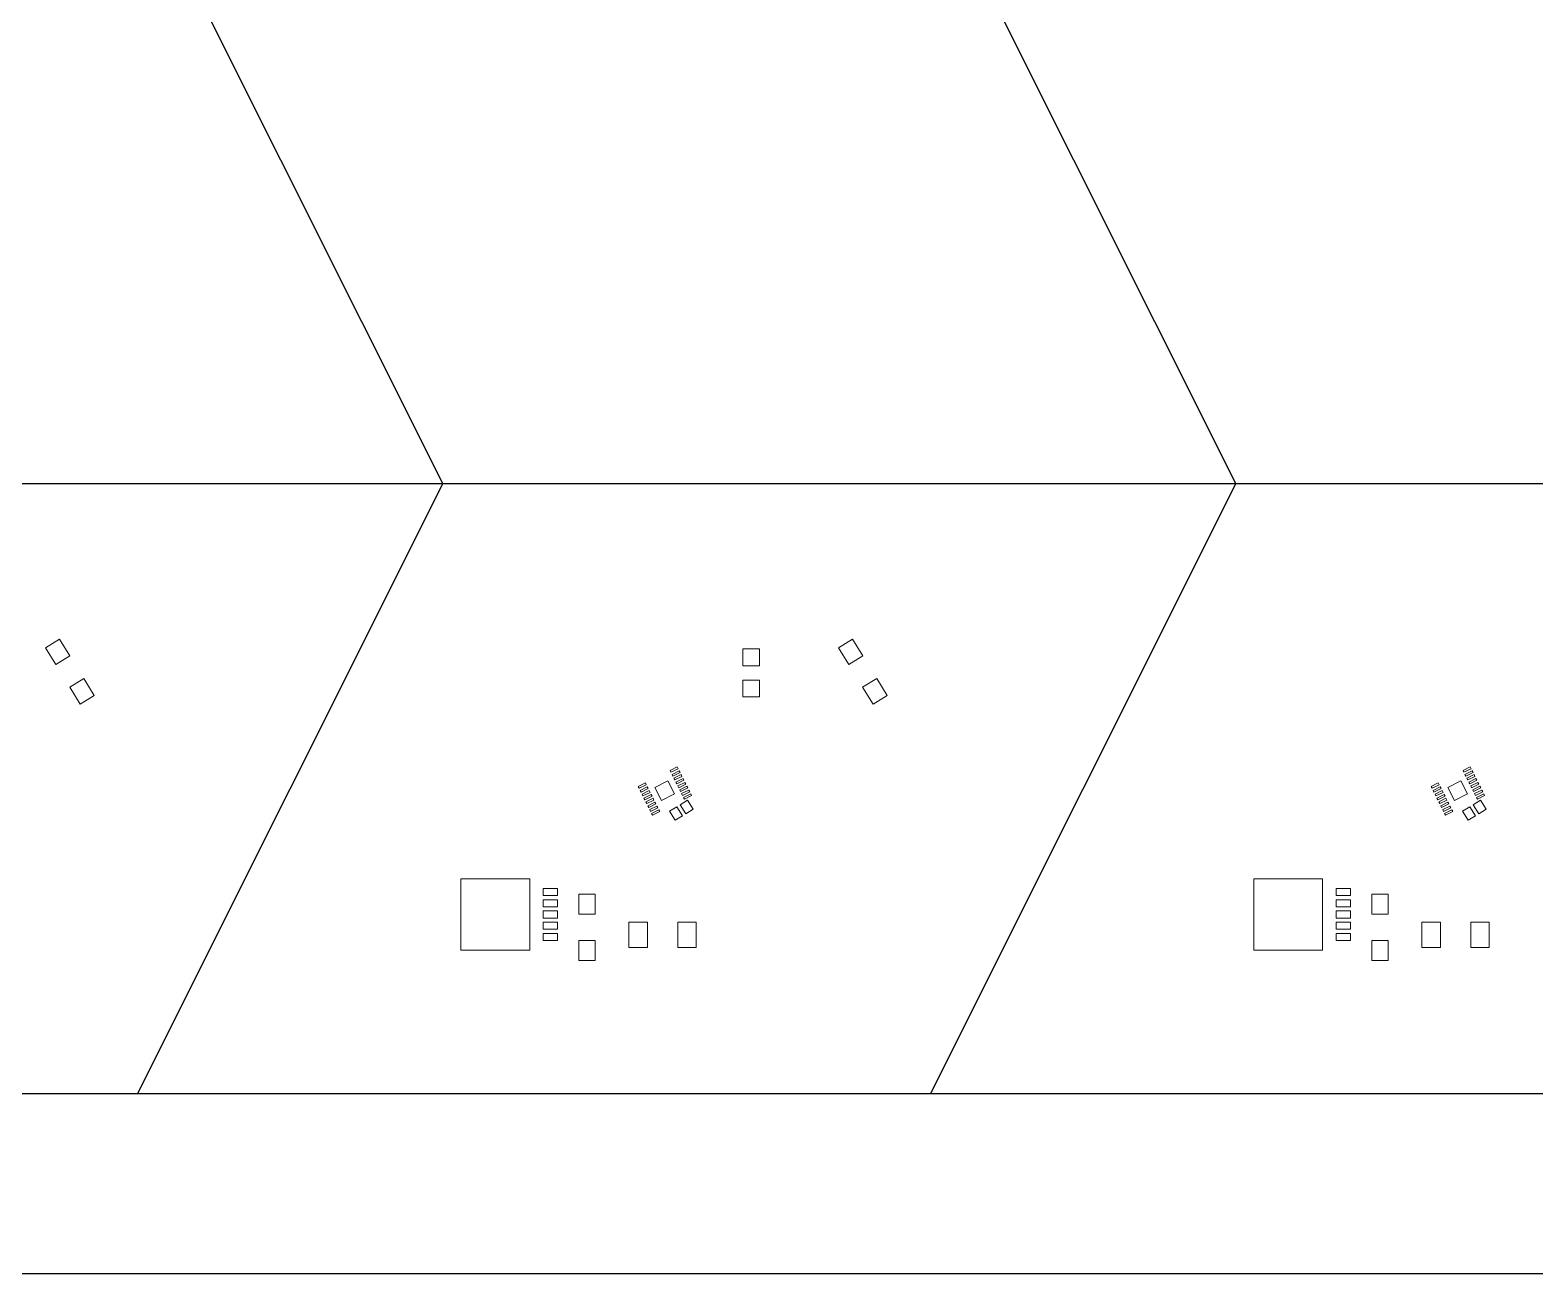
# Model space of a CAD drawing. Header units: inches. Extents: x 70 to 970, y -386 to 214.
# Drawn here: x 294.1 to 521.9, y -386.3 to -198.1 of the extents above; entities that cross this region are included whole.
import ezdxf

# ---------------------------------------------------------------- set-up
doc = ezdxf.new("R2010")
doc.units = ezdxf.units.IN
doc.header["$MEASUREMENT"] = 0

msp = doc.modelspace()

# ---------------------------------------------------------------- linework, layer by layer
at = {"color": 5}
for p, q in [((310.39, -174.5), (356.6, -266.78)), ((430.39, -174.5), (476.6, -266.78)), ((310.39, -359.06), (356.6, -266.78)), ((430.39, -359.06), (476.6, -266.78))]:
    msp.add_line(p, q, dxfattribs=at)
at = {"color": 4}
msp.add_line((956.6, -266.78), (116.6, -266.78), dxfattribs=at)
at = {"color": 1, "lineweight": 0}
for p, q in [((298.6, -290.26), (296.47, -291.57)), ((300.16, -292.82), (298.6, -290.26)), ((418.6, -290.26), (416.47, -291.57)), ((420.16, -292.82), (418.6, -290.26)), ((296.47, -291.57), (298.03, -294.12)), ((298.03, -294.12), (300.16, -292.82)), ((404.52, -291.76), (401.98, -291.76)), ((401.98, -291.76), (401.98, -294.3)), ((404.52, -294.3), (404.52, -291.76)), ((416.47, -291.57), (418.03, -294.12)), ((418.03, -294.12), (420.16, -292.82)), ((401.98, -294.3), (404.52, -294.3)), ((302.25, -296.23), (300.12, -297.53)), ((300.12, -297.53), (301.69, -300.09)), ((303.82, -298.79), (302.25, -296.23)), ((401.98, -296.46), (401.98, -299)), ((404.52, -296.46), (401.98, -296.46)), ((404.52, -299), (404.52, -296.46)), ((422.25, -296.23), (420.12, -297.53)), ((420.12, -297.53), (421.69, -300.09)), ((423.82, -298.79), (422.25, -296.23)), ((301.69, -300.09), (303.82, -298.79)), ((401.98, -299), (404.52, -299)), ((421.69, -300.09), (423.82, -298.79)), ((392.07, -309.61), (390.98, -310.16)), ((392.2, -309.88), (392.07, -309.61)), ((512.07, -309.61), (510.98, -310.16)), ((512.2, -309.88), (512.07, -309.61)), ((390.66, -311.7), (388.68, -312.7)), ((391.66, -313.69), (390.66, -311.7)), ((390.98, -310.16), (391.11, -310.42)), ((391.11, -310.42), (392.2, -309.88)), ((392.36, -310.19), (391.27, -310.74)), ((391.27, -310.74), (391.41, -311)), ((391.41, -311), (392.49, -310.46)), ((392.65, -310.77), (391.56, -311.32)), ((391.56, -311.32), (391.7, -311.58)), ((391.7, -311.58), (392.78, -311.04)), ((392.94, -311.36), (391.85, -311.9)), ((391.85, -311.9), (391.99, -312.17)), ((391.99, -312.17), (393.07, -311.62)), ((393.23, -311.94), (392.15, -312.48)), ((392.49, -310.46), (392.36, -310.19)), ((392.78, -311.04), (392.65, -310.77)), ((393.07, -311.62), (392.94, -311.36)), ((393.37, -312.2), (393.23, -311.94)), ((510.66, -311.7), (508.68, -312.7)), ((511.66, -313.69), (510.66, -311.7)), ((510.98, -310.16), (511.11, -310.42)), ((511.11, -310.42), (512.2, -309.88)), ((512.36, -310.19), (511.27, -310.74)), ((511.27, -310.74), (511.41, -311)), ((511.41, -311), (512.49, -310.46)), ((512.65, -310.77), (511.56, -311.32)), ((511.56, -311.32), (511.7, -311.58)), ((511.7, -311.58), (512.78, -311.04)), ((512.94, -311.36), (511.85, -311.9)), ((511.85, -311.9), (511.99, -312.17)), ((511.99, -312.17), (513.07, -311.62)), ((513.23, -311.94), (512.15, -312.48)), ((512.49, -310.46), (512.36, -310.19)), ((512.78, -311.04), (512.65, -310.77)), ((513.07, -311.62), (512.94, -311.36)), ((513.37, -312.2), (513.23, -311.94)), ((387.24, -312.03), (386.15, -312.57)), ((386.15, -312.57), (386.29, -312.84)), ((386.29, -312.84), (387.37, -312.3)), ((387.53, -312.61), (386.44, -313.16)), ((386.44, -313.16), (386.58, -313.42)), ((386.58, -313.42), (387.66, -312.88)), ((387.82, -313.19), (386.74, -313.74)), ((386.74, -313.74), (386.87, -314)), ((386.87, -314), (387.95, -313.46)), ((388.11, -313.77), (387.03, -314.32)), ((387.16, -314.58), (388.25, -314.04)), ((387.37, -312.3), (387.24, -312.03)), ((387.66, -312.88), (387.53, -312.61)), ((387.95, -313.46), (387.82, -313.19)), ((388.25, -314.04), (388.11, -313.77)), ((388.68, -312.7), (389.67, -314.68)), ((389.67, -314.68), (391.66, -313.69)), ((392.15, -312.48), (392.28, -312.75)), ((392.28, -312.75), (393.37, -312.2)), ((393.52, -312.52), (392.44, -313.06)), ((392.44, -313.06), (392.57, -313.33)), ((392.57, -313.33), (393.66, -312.78)), ((393.81, -313.1), (392.73, -313.64)), ((392.73, -313.64), (392.86, -313.91)), ((392.86, -313.91), (393.95, -313.37)), ((394.11, -313.68), (393.02, -314.22)), ((393.02, -314.22), (393.15, -314.49)), ((393.15, -314.49), (394.24, -313.95)), ((393.66, -312.78), (393.52, -312.52)), ((393.95, -313.37), (393.81, -313.1)), ((394.24, -313.95), (394.11, -313.68)), ((507.24, -312.03), (506.15, -312.57)), ((506.15, -312.57), (506.29, -312.84)), ((506.29, -312.84), (507.37, -312.3)), ((507.53, -312.61), (506.44, -313.16)), ((506.44, -313.16), (506.58, -313.42)), ((506.58, -313.42), (507.66, -312.88)), ((507.82, -313.19), (506.74, -313.74)), ((506.74, -313.74), (506.87, -314)), ((506.87, -314), (507.95, -313.46)), ((508.11, -313.77), (507.03, -314.32)), ((507.16, -314.58), (508.25, -314.04)), ((507.37, -312.3), (507.24, -312.03)), ((507.66, -312.88), (507.53, -312.61)), ((507.95, -313.46), (507.82, -313.19)), ((508.25, -314.04), (508.11, -313.77)), ((508.68, -312.7), (509.67, -314.68)), ((509.67, -314.68), (511.66, -313.69)), ((512.15, -312.48), (512.28, -312.75)), ((512.28, -312.75), (513.37, -312.2)), ((513.52, -312.52), (512.44, -313.06)), ((512.44, -313.06), (512.57, -313.33)), ((512.57, -313.33), (513.66, -312.78)), ((513.81, -313.1), (512.73, -313.64)), ((512.73, -313.64), (512.86, -313.91)), ((512.86, -313.91), (513.95, -313.37)), ((514.11, -313.68), (513.02, -314.22)), ((513.02, -314.22), (513.15, -314.49)), ((513.15, -314.49), (514.24, -313.95)), ((513.66, -312.78), (513.52, -312.52)), ((513.95, -313.37), (513.81, -313.1)), ((514.24, -313.95), (514.11, -313.68)), ((387.03, -314.32), (387.16, -314.58)), ((388.4, -314.35), (387.32, -314.9)), ((387.32, -314.9), (387.45, -315.16)), ((387.45, -315.16), (388.54, -314.62)), ((388.69, -314.94), (387.61, -315.48)), ((387.61, -315.48), (387.74, -315.75)), ((387.74, -315.75), (388.83, -315.2)), ((388.99, -315.52), (387.9, -316.06)), ((387.9, -316.06), (388.03, -316.33)), ((388.03, -316.33), (389.12, -315.78)), ((389.28, -316.1), (388.19, -316.64)), ((388.32, -316.91), (389.41, -316.36)), ((388.54, -314.62), (388.4, -314.35)), ((388.83, -315.2), (388.69, -314.94)), ((389.12, -315.78), (388.99, -315.52)), ((389.41, -316.36), (389.28, -316.1)), ((392, -315.64), (390.9, -316.32)), ((390.9, -316.32), (391.73, -317.68)), ((392.84, -317), (392, -315.64)), ((393.62, -314.65), (392.52, -315.33)), ((392.52, -315.33), (393.35, -316.69)), ((393.35, -316.69), (394.46, -316.01)), ((394.46, -316.01), (393.62, -314.65)), ((507.03, -314.32), (507.16, -314.58)), ((508.4, -314.35), (507.32, -314.9)), ((507.32, -314.9), (507.45, -315.16)), ((507.45, -315.16), (508.54, -314.62)), ((508.69, -314.94), (507.61, -315.48)), ((507.61, -315.48), (507.74, -315.75)), ((507.74, -315.75), (508.83, -315.2)), ((508.99, -315.52), (507.9, -316.06)), ((507.9, -316.06), (508.03, -316.33)), ((508.03, -316.33), (509.12, -315.78)), ((509.28, -316.1), (508.19, -316.64)), ((508.32, -316.91), (509.41, -316.36)), ((508.54, -314.62), (508.4, -314.35)), ((508.83, -315.2), (508.69, -314.94)), ((509.12, -315.78), (508.99, -315.52)), ((509.41, -316.36), (509.28, -316.1)), ((512, -315.64), (510.9, -316.32)), ((510.9, -316.32), (511.73, -317.68)), ((512.84, -317), (512, -315.64)), ((513.62, -314.65), (512.52, -315.33)), ((512.52, -315.33), (513.35, -316.69)), ((513.35, -316.69), (514.46, -316.01)), ((514.46, -316.01), (513.62, -314.65)), ((388.19, -316.64), (388.32, -316.91)), ((391.73, -317.68), (392.84, -317)), ((508.19, -316.64), (508.32, -316.91)), ((511.73, -317.68), (512.84, -317)), ((359.32, -326.54), (359.32, -337.34)), ((369.73, -326.54), (359.32, -326.54)), ((369.73, -337.34), (369.73, -326.54)), ((479.32, -326.54), (479.32, -337.34)), ((489.73, -326.54), (479.32, -326.54)), ((489.73, -337.34), (489.73, -326.54)), ((371.77, -328), (371.77, -329.07)), ((373.93, -328), (371.77, -328)), ((371.77, -329.07), (373.93, -329.07)), ((371.77, -329.7), (371.77, -330.77)), ((373.93, -329.7), (371.77, -329.7)), ((373.93, -329.07), (373.93, -328)), ((373.93, -330.77), (373.93, -329.7)), ((379.66, -328.88), (377.16, -328.88)), ((377.16, -328.88), (377.16, -331.88)), ((379.66, -331.88), (379.66, -328.88)), ((491.77, -328), (491.77, -329.07)), ((493.93, -328), (491.77, -328)), ((491.77, -329.07), (493.93, -329.07)), ((491.77, -329.7), (491.77, -330.77)), ((493.93, -329.7), (491.77, -329.7)), ((493.93, -329.07), (493.93, -328)), ((493.93, -330.77), (493.93, -329.7)), ((499.66, -328.88), (497.16, -328.88)), ((497.16, -328.88), (497.16, -331.88)), ((499.66, -331.88), (499.66, -328.88)), ((371.77, -330.77), (373.93, -330.77)), ((371.77, -331.4), (371.77, -332.47)), ((373.93, -331.4), (371.77, -331.4)), ((371.77, -332.47), (373.93, -332.47)), ((373.93, -332.47), (373.93, -331.4)), ((377.16, -331.88), (379.66, -331.88)), ((491.77, -330.77), (493.93, -330.77)), ((491.77, -331.4), (491.77, -332.47)), ((493.93, -331.4), (491.77, -331.4)), ((491.77, -332.47), (493.93, -332.47)), ((493.93, -332.47), (493.93, -331.4)), ((497.16, -331.88), (499.66, -331.88)), ((371.77, -333.11), (371.77, -334.17)), ((373.93, -333.11), (371.77, -333.11)), ((371.77, -334.17), (373.93, -334.17)), ((373.93, -334.17), (373.93, -333.11)), ((387.55, -333.12), (384.75, -333.12)), ((384.75, -333.12), (384.75, -336.92)), ((387.55, -336.92), (387.55, -333.12)), ((394.95, -333.12), (392.15, -333.12)), ((392.15, -333.12), (392.15, -336.92)), ((394.95, -336.92), (394.95, -333.12)), ((491.77, -333.11), (491.77, -334.17)), ((493.93, -333.11), (491.77, -333.11)), ((491.77, -334.17), (493.93, -334.17)), ((493.93, -334.17), (493.93, -333.11)), ((507.55, -333.12), (504.75, -333.12)), ((504.75, -333.12), (504.75, -336.92)), ((507.55, -336.92), (507.55, -333.12)), ((514.95, -333.12), (512.15, -333.12)), ((512.15, -333.12), (512.15, -336.92)), ((514.95, -336.92), (514.95, -333.12)), ((371.77, -334.81), (371.77, -335.88)), ((373.93, -334.81), (371.77, -334.81)), ((371.77, -335.88), (373.93, -335.88)), ((373.93, -335.88), (373.93, -334.81)), ((379.66, -335.88), (377.16, -335.88)), ((377.16, -335.88), (377.16, -338.88)), ((379.66, -338.88), (379.66, -335.88)), ((384.75, -336.92), (387.55, -336.92)), ((392.15, -336.92), (394.95, -336.92)), ((491.77, -334.81), (491.77, -335.88)), ((493.93, -334.81), (491.77, -334.81)), ((491.77, -335.88), (493.93, -335.88)), ((493.93, -335.88), (493.93, -334.81)), ((499.66, -335.88), (497.16, -335.88)), ((497.16, -335.88), (497.16, -338.88)), ((499.66, -338.88), (499.66, -335.88)), ((504.75, -336.92), (507.55, -336.92)), ((512.15, -336.92), (514.95, -336.92)), ((359.32, -337.34), (369.73, -337.34)), ((377.16, -338.88), (379.66, -338.88)), ((479.32, -337.34), (489.73, -337.34)), ((497.16, -338.88), (499.66, -338.88))]:
    msp.add_line(p, q, dxfattribs=at)
at = {"color": 6}
msp.add_line((910.39, -359.06), (80.39, -359.06), dxfattribs=at)
msp.add_lwpolyline([(70.39, 213.68), (970.39, 213.68), (970.39, -386.32), (70.39, -386.32)], close=True)

doc.saveas('drawing.dxf')
